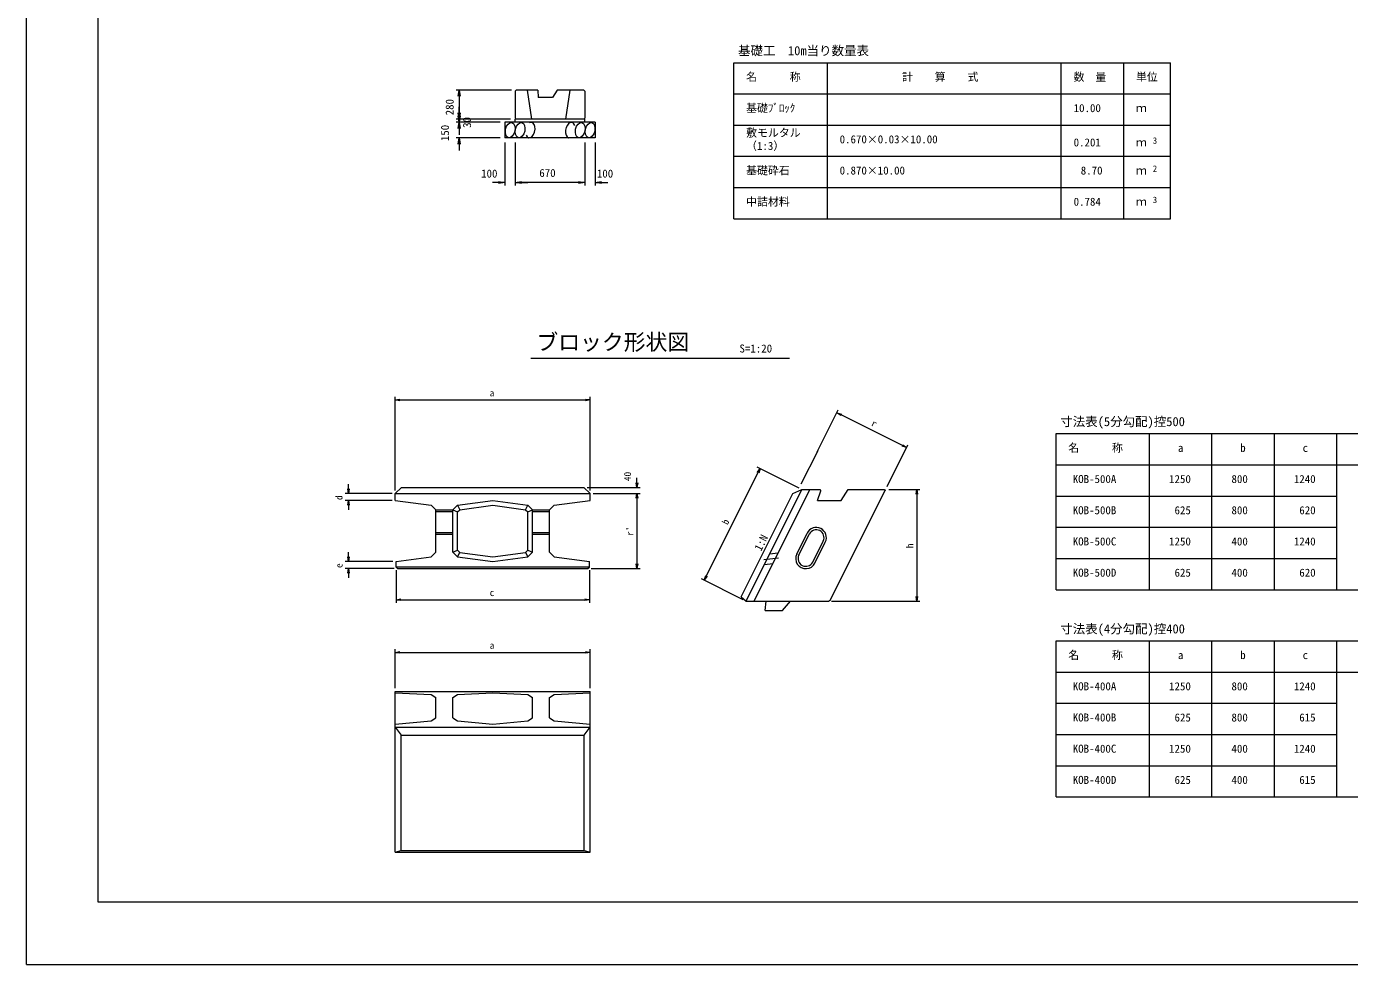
# Model space of a CAD drawing. Units: millimetres, scale not verified, with parts at other scales. Extents: x 0 to 84100, y 0 to 59400.
# Drawn here: x 0 to 42420, y 0 to 30064 of the extents above; entities that cross this region are included whole.
import ezdxf
from ezdxf.enums import TextEntityAlignment as Align

# ---------------------------------------------------------------- set-up
doc = ezdxf.new("R2010")
doc.units = ezdxf.units.MM
doc.header["$LTSCALE"] = 100
for name, color, linetype, lineweight in [('D-MTR-FRAM（材料表図枠）', 2, 'Continuous', 18), ('D-STR-DIM（寸法）', 7, 'Continuous', 18), ('D-STR-STRn（構造物）', 7, 'Continuous', 18), ('D-STR（構造物外形線）', 2, 'Continuous', 18), ('D-TTL(外枠）', 2, 'Continuous', 18), ('DEFPOINTS_2', 8, 'Continuous', 18)]:
    doc.layers.add(name, color=color, linetype=linetype, lineweight=lineweight)
for name, color, linetype in [('D-MTR-TXT(文字列）', 7, 'Continuous'), ('D-MTR（材料表タイトル）', 7, 'Continuous'), ('D-TTL-TXT（文字）', 7, 'Continuous')]:
    doc.layers.add(name, color=color, linetype=linetype)
doc.styles.add('ＭＳ ゴシック', font='')
doc.styles.get('ＭＳ ゴシック').set_extended_font_data('MS Gothic')

msp = doc.modelspace()

# ---------------------------------------------------------------- linework, layer by layer
at = {"layer": 'D-MTR-FRAM（材料表図枠）'}
for p, q in [((22679.7, 28902), (36679.7, 28902)), ((22679.7, 23902), (22679.7, 28902)), ((25679.7, 23902), (25679.7, 28902)), ((33179.7, 23902), (33179.7, 28902)), ((35179.7, 25702), (35179.7, 28902)), ((35179.7, 23902), (35179.7, 28902)), ((36679.7, 23902), (36679.7, 28902)), ((22679.7, 27902), (36679.7, 27902)), ((22679.7, 26902), (36679.7, 26902)), ((22679.7, 25902), (36679.7, 25902)), ((22679.7, 24902), (36679.7, 24902)), ((22679.7, 23902), (36679.7, 23902)), ((33010.2, 17013.8), (60710.2, 17013.8)), ((33010.2, 12013.8), (33010.2, 17013.8)), ((36010.2, 12013.8), (36010.2, 17013.8)), ((38010.2, 12013.8), (38010.2, 17013.8)), ((40010.2, 12013.8), (40010.2, 17013.8)), ((42010.2, 12013.8), (42010.2, 17013.8)), ((33010.2, 16013.8), (60710.2, 16013.8)), ((33010.2, 15013.8), (42010.2, 15013.8)), ((33010.2, 14013.8), (42010.2, 14013.8)), ((33010.2, 13013.8), (42010.2, 13013.8)), ((33010.2, 12013.8), (60710.2, 12013.8)), ((33010.2, 10371.7), (60710.2, 10371.7)), ((33010.2, 5371.7), (33010.2, 10371.7)), ((36010.2, 5371.7), (36010.2, 10371.7)), ((38010.2, 5371.7), (38010.2, 10371.7)), ((40010.2, 5371.7), (40010.2, 10371.7)), ((42010.2, 5371.7), (42010.2, 10371.7)), ((33010.2, 9371.7), (60710.2, 9371.7)), ((33010.2, 8371.7), (42010.2, 8371.7)), ((33010.2, 7371.7), (42010.2, 7371.7)), ((33010.2, 6371.7), (42010.2, 6371.7)), ((33010.2, 5371.7), (60710.2, 5371.7))]:
    msp.add_line(p, q, dxfattribs=at)
at = {"layer": 'D-STR-DIM（寸法）'}
for p, q in [((15553.8, 28025.6), (13772.8, 28025.6)), ((13839.4, 27825.6), (13872.8, 28025.6)), ((13872.8, 28025.6), (13906.1, 27825.6)), ((13872.8, 28025.6), (13872.8, 27825.6)), ((13872.8, 27825.6), (13872.8, 27292.3)), ((13872.8, 27092.3), (13839.4, 27292.3)), ((13872.8, 27092.3), (13839.4, 27292.3)), ((13872.8, 26992.3), (13839.4, 27192.3)), ((13872.8, 27292.3), (13872.8, 27492.3)), ((13872.8, 27192.3), (13872.8, 27392.3)), ((13906.1, 27292.3), (13872.8, 27092.3)), ((13872.8, 27092.3), (13872.8, 27292.3)), ((13906.1, 27292.3), (13872.8, 27092.3)), ((13872.8, 27092.3), (13872.8, 27292.3)), ((13906.1, 27192.3), (13872.8, 26992.3)), ((13872.8, 26992.3), (13872.8, 27192.3)), ((15520.4, 27092.3), (13772.8, 27092.3)), ((15520.4, 27092.3), (13772.8, 27092.3)), ((15187.1, 26992.3), (13772.8, 26992.3)), ((15187.1, 26992.3), (13772.8, 26992.3)), ((13839.4, 26792.3), (13872.8, 26992.3)), ((13872.8, 26992.3), (13906.1, 26792.3)), ((13872.8, 26992.3), (13872.8, 26792.3)), ((13872.8, 26792.3), (13872.8, 26592.3)), ((15187.1, 26492.3), (13772.8, 26492.3)), ((13839.4, 26292.3), (13872.8, 26492.3)), ((13872.8, 26492.3), (13906.1, 26292.3)), ((13872.8, 26492.3), (13872.8, 26292.3)), ((15337.1, 26342.3), (15337.1, 24962.9)), ((15670.4, 26342.3), (15670.4, 24962.9)), ((15670.4, 26342.3), (15670.4, 24962.9)), ((17903.8, 26342.3), (17903.8, 24962.9)), ((17903.8, 26342.3), (17903.8, 24962.9)), ((18237.1, 26342.3), (18237.1, 24962.9)), ((13872.8, 26292.3), (13872.8, 26092.3)), ((15137.1, 25062.9), (14937.1, 25062.9)), ((15137.1, 25096.2), (15337.1, 25062.9)), ((15337.1, 25062.9), (15137.1, 25029.5)), ((15337.1, 25062.9), (15137.1, 25062.9)), ((15670.4, 25062.9), (15870.4, 25096.2)), ((15670.4, 25062.9), (15870.4, 25096.2)), ((15870.4, 25029.5), (15670.4, 25062.9)), ((15670.4, 25062.9), (15870.4, 25062.9)), ((15870.4, 25029.5), (15670.4, 25062.9)), ((15670.4, 25062.9), (15870.4, 25062.9)), ((15870.4, 25062.9), (16070.4, 25062.9)), ((17703.8, 25062.9), (15870.4, 25062.9)), ((17703.8, 25062.9), (17503.8, 25062.9)), ((17703.8, 25096.2), (17903.8, 25062.9)), ((17703.8, 25096.2), (17903.8, 25062.9)), ((17903.8, 25062.9), (17703.8, 25029.5)), ((17903.8, 25062.9), (17703.8, 25062.9)), ((17903.8, 25062.9), (17703.8, 25029.5)), ((17903.8, 25062.9), (17703.8, 25062.9)), ((18237.1, 25062.9), (18437.1, 25096.2)), ((18437.1, 25029.5), (18237.1, 25062.9)), ((18237.1, 25062.9), (18437.1, 25062.9)), ((18437.1, 25062.9), (18637.1, 25062.9)), ((11823.4, 15192.8), (11823.4, 18192.8)), ((11823.4, 18092.8), (11973.4, 18117.8)), ((11973.4, 18067.8), (11823.4, 18092.8)), ((11823.4, 18092.8), (11973.4, 18092.8)), ((11973.4, 18092.8), (17923.4, 18092.8)), ((17923.4, 18117.8), (18073.4, 18092.8)), ((18073.4, 18092.8), (17923.4, 18067.8)), ((18073.4, 18092.8), (17923.4, 18092.8)), ((18073.4, 15192.8), (18073.4, 18192.8)), ((25355.9, 16433.4), (26026.7, 17775)), ((26105, 17596.2), (25982, 17685.6)), ((25982, 17685.6), (26127.3, 17640.9)), ((25982, 17685.6), (26116.1, 17618.5)), ((28083.9, 16634.6), (26116.1, 17618.5)), ((27592, 15315.4), (28262.8, 16657)), ((28218, 16567.6), (28072.7, 16612.3)), ((28218, 16567.6), (28083.9, 16634.6)), ((28095.1, 16657), (28218, 16567.6)), ((24841.2, 15404.1), (25378.2, 16478.1)), ((21798.8, 12453.2), (23453.5, 15762.6)), ((24772.8, 15270.6), (23431.1, 15941.5)), ((23431.1, 15773.8), (23520.6, 15896.7)), ((23520.6, 15896.7), (23453.5, 15762.6)), ((23520.6, 15896.7), (23475.9, 15751.4)), ((10323.4, 15242.8), (10323.4, 15392.8)), ((17973.4, 15292.8), (19673.4, 15292.8)), ((19573.4, 15292.8), (19548.4, 15442.8)), ((19573.4, 15442.8), (19573.4, 15592.8)), ((19598.4, 15442.8), (19573.4, 15292.8)), ((19573.4, 15292.8), (19573.4, 15442.8)), ((11723.4, 15092.8), (10223.4, 15092.8)), ((11723.4, 14867.8), (10223.4, 14867.8)), ((10323.4, 15092.8), (10298.4, 15242.8)), ((10298.4, 14717.8), (10323.4, 14867.8)), ((10348.4, 15242.8), (10323.4, 15092.8)), ((10323.4, 15092.8), (10323.4, 15242.8)), ((10323.4, 14867.8), (10348.4, 14717.8)), ((10323.4, 14867.8), (10323.4, 14717.8)), ((18173.4, 15092.8), (19673.4, 15092.8)), ((18173.4, 15092.8), (19673.4, 15092.8)), ((19548.4, 14942.8), (19573.4, 15092.8)), ((19548.4, 14942.8), (19573.4, 15092.8)), ((19573.4, 15092.8), (19598.4, 14942.8)), ((19573.4, 15092.8), (19573.4, 14942.8)), ((19573.4, 15092.8), (19598.4, 14942.8)), ((19573.4, 15092.8), (19573.4, 14942.8)), ((19573.4, 14942.8), (19573.4, 12842.8)), ((19573.4, 14942.8), (19573.4, 14792.8)), ((27647.2, 15225.9), (28647.2, 15225.9)), ((28522.2, 15075.9), (28547.2, 15225.9)), ((28547.2, 15225.9), (28572.2, 15075.9)), ((28547.2, 15225.9), (28547.2, 15075.9)), ((28547.2, 15075.9), (28547.2, 11798.2)), ((10323.4, 14717.8), (10323.4, 14567.8)), ((10323.4, 13067.8), (10323.4, 13217.8)), ((11748.4, 12917.8), (10223.4, 12917.8)), ((10323.4, 12917.8), (10298.4, 13067.8)), ((10348.4, 13067.8), (10323.4, 12917.8)), ((10323.4, 12917.8), (10323.4, 13067.8)), ((19573.4, 12692.8), (19548.4, 12842.8)), ((19598.4, 12842.8), (19573.4, 12692.8)), ((19573.4, 12692.8), (19573.4, 12842.8)), ((11793.4, 12692.8), (10223.4, 12692.8)), ((10298.4, 12542.8), (10323.4, 12692.8)), ((10323.4, 12692.8), (10348.4, 12542.8)), ((10323.4, 12692.8), (10323.4, 12542.8)), ((10323.4, 12542.8), (10323.4, 12392.8)), ((11848.4, 12642.8), (11848.4, 11592.8)), ((18048.4, 12642.8), (18048.4, 11592.8)), ((18103.4, 12692.8), (19673.4, 12692.8)), ((22983.9, 11692.9), (21642.3, 12363.8)), ((21731.7, 12319), (21776.5, 12464.4)), ((21731.7, 12319), (21798.8, 12453.2)), ((21821.2, 12442), (21731.7, 12319)), ((11848.4, 11692.8), (11998.4, 11717.8)), ((11998.4, 11667.8), (11848.4, 11692.8)), ((11848.4, 11692.8), (11998.4, 11692.8)), ((11998.4, 11692.8), (17898.4, 11692.8)), ((17898.4, 11717.8), (18048.4, 11692.8)), ((18048.4, 11692.8), (17898.4, 11667.8)), ((18048.4, 11692.8), (17898.4, 11692.8)), ((25813.4, 11648.2), (28647.2, 11648.2)), ((28547.2, 11648.2), (28522.2, 11798.2)), ((28572.2, 11798.2), (28547.2, 11648.2)), ((28547.2, 11648.2), (28547.2, 11798.2)), ((11823.4, 8854.9), (11823.4, 10104.9)), ((11823.4, 10004.9), (11973.4, 10029.9)), ((11973.4, 9979.9), (11823.4, 10004.9)), ((11823.4, 10004.9), (11973.4, 10004.9)), ((11973.4, 10004.9), (17923.4, 10004.9)), ((17923.4, 10029.9), (18073.4, 10004.9)), ((18073.4, 10004.9), (17923.4, 9979.9)), ((18073.4, 10004.9), (17923.4, 10004.9)), ((18073.4, 8854.9), (18073.4, 10104.9))]:
    msp.add_line(p, q, dxfattribs=at)
at = {"layer": 'D-STR-STRn（構造物）'}
for p, q in [((23828, 13157.6), (24096.1, 13190.5)), ((23644.9, 12977.7), (23744.2, 12989.9)), ((23660.3, 12822.2), (23928.4, 12855.1)), ((23744.2, 12989.9), (24012.2, 13022.8)), ((24012.2, 13022.8), (24111.5, 13035))]:
    msp.add_line(p, q, dxfattribs=at)
for centre in [(15509.2, 26742.3), (15827.9, 26742.3), (17754.2, 26742.3), (18072.9, 26742.3)]:
    msp.add_ellipse(centre, major_axis=(51.2, 244.7), ratio=0.6, dxfattribs=at)
for centre, start_param, end_param in [((16151.4, 26742.3), 2.4274866, 6.7473583), ((17436.9, 26742.3), 5.4571347, 9.7759206)]:
    msp.add_ellipse(centre, major_axis=(51.2, 244.7), ratio=0.6, start_param=start_param, end_param=end_param, dxfattribs=at)
at = {"layer": 'D-STR（構造物外形線）', "color": 1}
for p, q in [((15703.8, 28025.6), (15670.4, 27992.3)), ((16390.4, 28025.6), (15703.8, 28025.6)), ((16053.8, 28025.6), (16187.1, 27092.3)), ((16390.4, 28025.6), (16407.1, 27792.3)), ((17017.1, 28025.6), (16863.8, 27792.3)), ((17870.4, 28025.6), (17017.1, 28025.6)), ((17420.4, 28025.6), (17287.1, 27092.3)), ((17870.4, 28025.6), (17903.8, 27992.3)), ((15670.4, 27992.3), (15670.4, 27125.6)), ((16863.8, 27792.3), (16407.1, 27792.3)), ((17903.8, 27992.3), (17903.8, 27125.6)), ((15670.4, 26992.3), (15337.1, 26992.3)), ((15337.1, 26992.3), (15337.1, 26492.3)), ((15670.4, 27125.6), (15703.8, 27092.3)), ((17903.8, 27092.3), (15670.4, 27092.3)), ((15670.4, 26992.3), (15670.4, 27092.3)), ((18237.1, 26992.3), (15670.4, 26992.3)), ((17903.8, 27125.6), (17870.4, 27092.3)), ((17903.8, 26992.3), (17903.8, 27092.3)), ((18237.1, 26992.3), (18237.1, 26492.3)), ((18237.1, 26492.3), (15337.1, 26492.3)), ((11823.4, 15092.8), (12023.4, 15292.8)), ((12023.4, 15292.8), (17873.4, 15292.8)), ((17873.4, 15292.8), (18073.4, 15092.8)), ((11823.4, 15092.8), (18073.4, 15092.8)), ((11823.4, 14867.8), (11823.4, 15092.8)), ((11823.4, 14867.8), (12973.4, 14717.8)), ((13823.4, 14717.8), (14948.4, 14867.8)), ((14948.4, 14867.8), (16073.4, 14717.8)), ((16923.4, 14717.8), (18073.4, 14867.8)), ((18073.4, 14867.8), (18073.4, 15092.8)), ((22916.9, 11782.4), (24571.5, 15091.8)), ((23073.4, 11648.2), (24862.2, 15225.9)), ((23326.6, 11648.2), (25115.5, 15225.9)), ((24571.5, 15091.8), (24862.2, 15225.9)), ((24862.2, 15225.9), (25437.2, 15225.9)), ((25362.2, 14875.9), (25467.6, 15183.4)), ((25362.2, 14875.9), (26117.2, 14875.9)), ((25437.2, 15225.9), (25467.6, 15183.4)), ((25778.5, 11688.5), (27547.2, 15225.9)), ((26117.2, 14875.9), (26347.2, 15225.9)), ((26347.2, 15225.9), (27502.2, 15225.9)), ((27502.2, 15225.9), (27527.1, 15185.7)), ((12973.4, 14717.8), (13123.4, 14567.8)), ((13123.4, 13217.8), (13123.4, 14567.8)), ((13123.4, 14567.8), (13673.4, 14567.8)), ((13123.4, 14517.8), (13673.4, 14517.8)), ((13673.4, 14567.8), (13823.4, 14717.8)), ((13673.4, 13217.8), (13673.4, 14567.8)), ((13673.4, 14567.8), (13823.4, 14505.7)), ((13823.4, 14717.8), (13895.1, 14577.4)), ((13823.4, 14505.7), (13895.1, 14577.4)), ((13823.4, 13279.9), (13823.4, 14505.7)), ((13895.1, 14577.4), (14948.4, 14717.8)), ((14948.4, 14717.8), (16001.7, 14577.4)), ((16001.7, 14577.4), (16073.4, 14717.8)), ((16001.7, 14577.4), (16073.4, 14505.7)), ((16073.4, 14717.8), (16223.4, 14567.8)), ((16073.4, 14505.7), (16223.4, 14567.8)), ((16073.4, 13279.9), (16073.4, 14505.7)), ((16223.4, 13217.8), (16223.4, 14567.8)), ((16223.4, 14567.8), (16773.4, 14567.8)), ((16223.4, 14517.8), (16773.4, 14517.8)), ((16773.4, 14567.8), (16923.4, 14717.8)), ((16773.4, 13217.8), (16773.4, 14567.8)), ((13123.4, 13842.8), (13673.4, 13842.8)), ((13123.4, 13792.8), (13673.4, 13792.8)), ((16223.4, 13842.8), (16773.4, 13842.8)), ((16223.4, 13792.8), (16773.4, 13792.8)), ((24695.9, 13156.9), (25031.3, 13827.7)), ((24763, 13123.3), (25098.4, 13794.1)), ((12973.4, 13067.8), (13123.4, 13217.8)), ((13673.4, 13217.8), (13823.4, 13279.9)), ((13673.4, 13217.8), (13823.4, 13067.8)), ((13823.4, 13279.9), (13895.1, 13208.2)), ((13823.4, 13067.8), (13895.1, 13208.2)), ((13895.1, 13208.2), (14948.4, 13067.8)), ((14948.4, 13067.8), (16001.7, 13208.2)), ((16001.7, 13208.2), (16073.4, 13279.9)), ((16001.7, 13208.2), (16073.4, 13067.8)), ((16073.4, 13279.9), (16223.4, 13217.8)), ((16073.4, 13067.8), (16223.4, 13217.8)), ((16773.4, 13217.8), (16923.4, 13067.8)), ((25210.2, 12899.7), (25545.6, 13570.5)), ((25277.3, 12866.2), (25612.7, 13537)), ((11848.4, 12917.8), (12973.4, 13067.8)), ((11848.4, 12737.8), (11848.4, 12917.8)), ((11848.4, 12742.8), (18048.4, 12742.8)), ((11848.4, 12737.8), (11893.4, 12692.8)), ((13823.4, 13067.8), (14948.4, 12917.8)), ((14948.4, 12917.8), (16073.4, 13067.8)), ((16923.4, 13067.8), (18048.4, 12917.8)), ((18003.4, 12692.8), (18048.4, 12737.8)), ((18048.4, 12737.8), (18048.4, 12917.8)), ((11893.4, 12692.8), (18003.4, 12692.8)), ((22916.9, 11782.4), (23073.4, 11648.2)), ((23073.4, 11648.2), (25713.4, 11648.2)), ((23679.7, 11348.2), (23717.9, 11648.2)), ((24238.8, 11348.2), (24500.6, 11648.2)), ((25713.4, 11648.2), (25778.5, 11688.5)), ((23679.7, 11348.2), (24238.8, 11348.2)), ((11823.4, 8754.9), (18073.4, 8754.9)), ((11823.4, 7654.9), (11823.4, 8754.9)), ((11823.4, 8704.9), (12974.4, 8654.9)), ((12974.4, 8654.9), (13123.4, 8554.9)), ((13123.4, 7904.9), (13123.4, 8554.9)), ((13673.4, 8554.9), (13823.4, 8654.9)), ((13673.4, 7904.9), (13673.4, 8554.9)), ((13823.4, 8654.9), (14948.4, 8704.9)), ((14948.4, 8704.9), (16073.4, 8654.9)), ((16073.4, 8654.9), (16223.4, 8554.9)), ((16223.4, 7904.9), (16223.4, 8554.9)), ((16773.4, 8554.9), (16922.3, 8654.9)), ((16773.4, 7904.9), (16773.4, 8554.9)), ((16922.3, 8654.9), (18073.4, 8704.9)), ((18073.4, 7654.9), (18073.4, 8754.9)), ((18073.4, 8604.9), (18073.4, 8654.9)), ((11823.4, 7704.9), (12974.4, 7804.9)), ((11823.4, 7554.9), (11823.4, 7654.9)), ((12974.4, 7804.9), (13123.4, 7904.9)), ((13673.4, 7904.9), (13823.4, 7804.9)), ((13823.4, 7804.9), (14948.4, 7704.9)), ((14948.4, 7704.9), (16073.4, 7804.9)), ((16073.4, 7804.9), (16223.4, 7904.9)), ((16773.4, 7904.9), (16922.3, 7804.9)), ((16922.3, 7804.9), (18073.4, 7704.9)), ((18073.4, 7554.9), (18073.4, 7654.9)), ((11823.4, 7604.9), (18073.4, 7604.9)), ((11823.4, 7604.9), (12010.9, 7354.9)), ((11823.4, 3604.9), (11823.4, 7554.9)), ((12010.9, 7354.9), (17885.9, 7354.9)), ((12010.9, 3654.9), (12010.9, 7354.9)), ((17885.9, 7354.9), (18073.4, 7604.9)), ((17885.9, 3654.9), (17885.9, 7354.9)), ((18073.4, 3604.9), (18073.4, 7554.9)), ((11823.4, 3604.9), (12010.9, 3654.9)), ((11823.4, 3604.9), (18073.4, 3604.9)), ((12010.9, 3654.9), (17885.9, 3654.9)), ((17885.9, 3654.9), (18073.4, 3604.9))]:
    msp.add_line(p, q, dxfattribs=at)
for centre, radius, start, end in [((25322, 13682.3), 325, 333.43534, 153.43495), ((25322, 13682.3), 250, 333.43546, 153.43495), ((24986.6, 13011.5), 325, 153.43495, 333.43495), ((24986.6, 13011.5), 250, 153.43495, 333.43444)]:
    msp.add_arc(centre, radius, start, end, dxfattribs=at)
at = {"layer": 'D-TTL(外枠）'}
for p, q in [((2300, 2000), (2300, 57400)), ((24468.7, 19422.7), (16170.6, 19422.7)), ((81800, 2000), (2300, 2000))]:
    msp.add_line(p, q, dxfattribs=at)
at = {"layer": 'DEFPOINTS_2'}
for q in [(0, 59400), (84100, 0)]:
    msp.add_line((0, 0), q, dxfattribs=at)

# ---------------------------------------------------------------- texts
at = {"layer": 'D-MTR-TXT(文字列）', "style": 'ＭＳ ゴシック'}
for s, height, p in [('名\u3000\u3000\u3000称', 256.6, (23072, 28242.3)), ('計\u3000\u3000算\u3000\u3000式', 256.6, (28072.8, 28242.3)), ('数\u3000量', 256.6, (33572, 28242.3)), ('単位', 256.6, (35572, 28242.3)), ('基礎ﾌﾞﾛｯｸ', 256.6, (23072, 27242.3)), ('10.00', 256.6, (33574.7, 27242.3)), ('ｍ', 256.6, (35572, 27242.3)), ('敷モルタル', 256.6, (23072, 26452.3)), ('（1:3）', 256.6, (23072, 26030.1)), ('0.670×0.03×10.00', 256.6, (26072, 26242.3)), ('0.201', 256.6, (33574.7, 26142.3)), ('ｍ', 256.6, (35572, 26142.3)), ('3', 205.3, (36112.2, 26242.8)), ('基礎砕石', 256.6, (23072, 25242.3)), ('0.870×10.00', 256.6, (26072, 25242.3)), ('8.70', 256.6, (33802.1, 25242.3)), ('ｍ', 256.6, (35572, 25242.3)), ('2', 205.3, (36112.2, 25342.8)), ('中詰材料', 256.6, (23072, 24242.3)), ('3', 205.3, (36112.2, 24342.8)), ('0.784', 256.6, (33574.7, 24242.3)), ('ｍ', 256.6, (35572, 24242.3)), ('名\u3000\u3000\u3000称', 256.6, (33402.4, 16354.1)), ('a', 256.6, (36916.4, 16354.1)), ('b', 256.6, (38916.4, 16354.1)), ('c', 256.6, (40916.4, 16354.1)), ('KOB-500A', 256.6, (33545.6, 15354.1)), ('1250', 256.6, (36634.8, 15354.1)), ('800', 256.6, (38634.8, 15354.1)), ('1240', 256.6, (40634.8, 15354.1)), ('KOB-500B', 256.6, (33545.6, 14354.1)), (' 625', 256.6, (36634.8, 14354.1)), ('800', 256.6, (38634.8, 14354.1)), (' 620', 256.6, (40634.8, 14354.1)), ('KOB-500C', 256.6, (33545.6, 13354.1)), ('1250', 256.6, (36634.8, 13354.1)), ('400', 256.6, (38634.8, 13354.1)), ('1240', 256.6, (40634.8, 13354.1)), ('KOB-500D', 256.6, (33545.6, 12354.1)), (' 625', 256.6, (36634.8, 12354.1)), ('400', 256.6, (38634.8, 12354.1)), (' 620', 256.6, (40634.8, 12354.1)), ('名\u3000\u3000\u3000称', 256.6, (33402.4, 9712)), ('a', 256.6, (36916.4, 9712)), ('b', 256.6, (38916.4, 9712)), ('c', 256.6, (40916.4, 9712)), ('KOB-400A', 256.6, (33545.6, 8712)), ('1250', 256.6, (36634.8, 8712)), ('800', 256.6, (38634.8, 8712)), ('1240', 256.6, (40634.8, 8712)), ('KOB-400B', 256.6, (33545.6, 7712)), (' 625', 256.6, (36634.8, 7712)), ('800', 256.6, (38634.8, 7712)), (' 615', 256.6, (40634.8, 7712)), ('KOB-400C', 256.6, (33545.6, 6712)), ('1250', 256.6, (36634.8, 6712)), ('400', 256.6, (38634.8, 6712)), ('1240', 256.6, (40634.8, 6712)), ('KOB-400D', 256.6, (33545.6, 5712)), (' 625', 256.6, (36634.8, 5712)), ('400', 256.6, (38634.8, 5712)), (' 615', 256.6, (40634.8, 5712))]:
    msp.add_text(s, height=height, dxfattribs=at).set_placement(p, align=Align.BOTTOM_LEFT)
msp.add_text('1:N', height=256.6, rotation=63.436, dxfattribs=at).set_placement((23621.2, 13191.1), align=Align.BOTTOM_LEFT)
at = {"layer": 'D-MTR（材料表タイトル）', "style": 'ＭＳ ゴシック'}
for s, p in [('基礎工\u300010m当り数量表', (22813.9, 29054.5)), ('寸法表(5分勾配)控500', (33144.4, 17166.3)), ('寸法表(4分勾配)控400', (33144.4, 10524.2))]:
    msp.add_text(s, height=293.3, dxfattribs=at).set_placement(p, align=Align.BOTTOM_LEFT)
at = {"layer": 'D-STR-DIM（寸法）', "style": 'ＭＳ ゴシック'}
for s, height, rotation, p in [('280', 256.6, 90, (13772.8, 27216.1)), ('150', 256.6, 90, (13622.8, 26387.9)), ('30', 256.6, 90, (14330.1, 26814)), ('r', 219.9, 333.435, (27035.2, 17214.9)), ('40', 219.9, 90, (19448.4, 15491.3)), ('d', 219.9, 90, (10198.4, 14887.4)), ('b', 219.9, 63.435, (22538.2, 14043.8)), ("r'", 219.9, 90, (19523.4, 13740.5)), ('h', 219.9, 90, (28497.2, 13341.1)), ('e', 219.9, 90, (10198.4, 12707.8))]:
    msp.add_text(s, height=height, rotation=rotation, dxfattribs=at).set_placement(p, align=Align.BOTTOM_LEFT)
for s, height, p in [('100', 256.6, (14577.1, 25144.1)), ('670', 256.6, (16442.4, 25162.9)), ('100', 256.6, (18288.2, 25144.1)), ('a', 219.9, (14850.9, 18142.8)), ('c', 219.9, (14851.7, 11742.8)), ('a', 219.9, (14850.9, 10054.9))]:
    msp.add_text(s, height=height, dxfattribs=at).set_placement(p, align=Align.BOTTOM_LEFT)
at = {"layer": 'D-TTL-TXT（文字）', "style": 'ＭＳ ゴシック'}
for s, height, p in [('ブロック形状図', 513.2, (16349.2, 19537.3)), ('S=1:20', 256.6, (22860.4, 19537.3))]:
    msp.add_text(s, height=height, dxfattribs=at).set_placement(p, align=Align.BOTTOM_LEFT)

doc.saveas('drawing.dxf')
